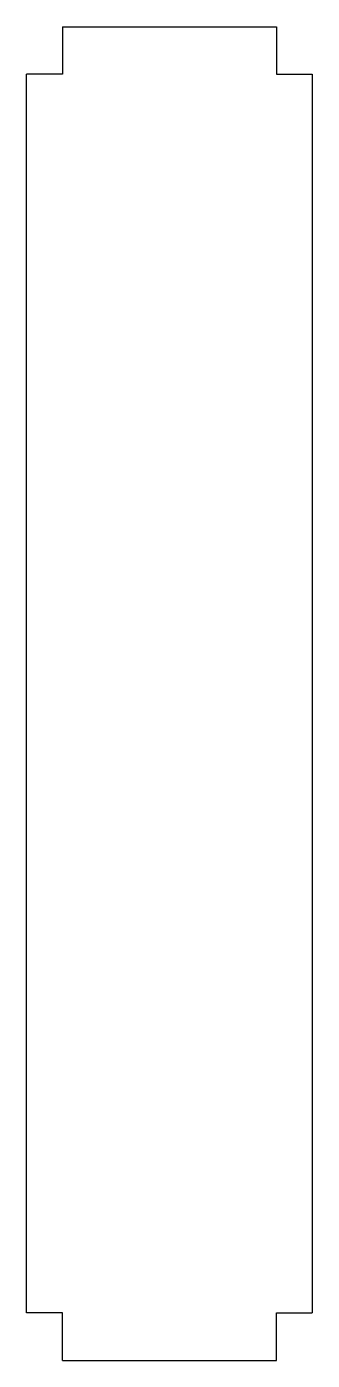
# Model space of a CAD drawing. Header units: millimetres. Extents: x 2313.4 to 2325.4, y 1034.4 to 1090.4.
import ezdxf

# ---------------------------------------------------------------- set-up
doc = ezdxf.new("R2010")
doc.units = ezdxf.units.MM
doc.layers.add('2mm碳板', color=1, linetype='Continuous')

msp = doc.modelspace()

# ---------------------------------------------------------------- linework, layer by layer
at = {"layer": '2mm碳板'}
for p, q in [((2314.88, 1090.41), (2314.88, 1088.41)), ((2314.88, 1090.41), (2323.88, 1090.41)), ((2323.88, 1090.41), (2323.88, 1088.41)), ((2314.88, 1088.41), (2313.38, 1088.41)), ((2313.38, 1036.41), (2313.38, 1088.41)), ((2323.88, 1088.41), (2325.38, 1088.41)), ((2325.38, 1088.41), (2325.38, 1036.41)), ((2314.88, 1036.41), (2313.38, 1036.41)), ((2314.88, 1034.41), (2314.88, 1036.41)), ((2323.88, 1034.41), (2323.88, 1036.41)), ((2323.88, 1036.41), (2325.38, 1036.41)), ((2314.88, 1034.41), (2323.88, 1034.41))]:
    msp.add_line(p, q, dxfattribs=at)

doc.saveas('drawing.dxf')
